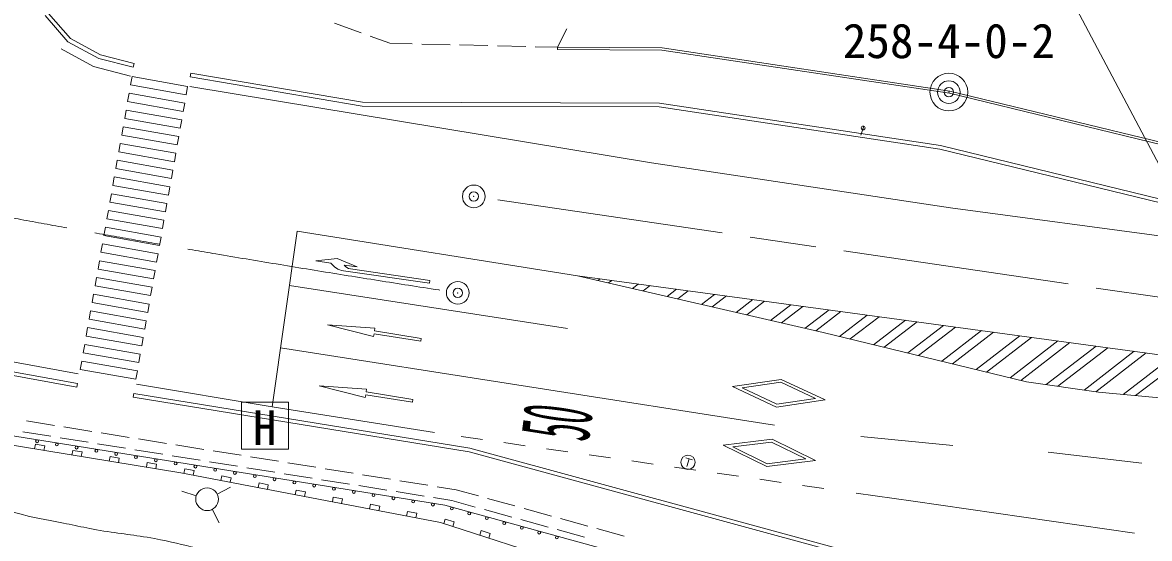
# Model space of a CAD drawing. Units: millimetres at full size, sheet at 1:1000; details may follow other scales. Extents: x 40000 to 680000, y 20000 to 380000.
# Drawn here: x 236267 to 295882, y 264526 to 291840 of the extents above; entities that cross this region are included whole.
import ezdxf
from ezdxf.enums import TextEntityAlignment as Align

# ---------------------------------------------------------------- set-up
doc = ezdxf.new("R2010")
doc.units = ezdxf.units.MM
doc.header["$LTSCALE"] = 1000
doc.header["$PDMODE"] = 32
doc.header["$PDSIZE"] = 500
doc.linetypes.add('CHAIN', pattern=[18.5, 12, -1.5, 3.5, -1.5])
for name, color, linetype, lineweight in [('M-BGD', 7, 'Continuous', 13), ('M-BGD-EXST', 7, 'Continuous', 13), ('M-BMK', 2, 'CHAIN', 13), ('M-BMK-SRVR', 3, 'Continuous', 13), ('M-STR-STRC', 7, 'Continuous', 13)]:
    doc.layers.add(name, color=color, linetype=linetype, lineweight=lineweight)
doc.styles.add('ＭＳ ゴシック', font='')
doc.styles.get('ＭＳ ゴシック').set_extended_font_data('MS Gothic')

msp = doc.modelspace()

# ---------------------------------------------------------------- linework, layer by layer
at = {"layer": 'M-BGD'}
for p, q in [((238669, 290826), (237471, 292206)), ((238796, 290985), (237644, 292311)), ((252768, 291802), (254178, 291290)), ((240383, 290127), (238796, 290985)), ((254648, 291119), (255694, 290739)), ((265067, 291512), (264575, 290531)), ((238307, 290451), (240029, 289506)), ((240309, 289939), (238669, 290826)), ((255694, 290739), (256886, 290711)), ((257386, 290699), (258885, 290664)), ((259385, 290652), (260885, 290617)), ((261385, 290606), (262884, 290570)), ((263384, 290559), (264575, 290531)), ((264575, 290531), (270096, 290499)), ((264575, 290411), (264575, 290531)), ((264575, 290411), (270086, 290379)), ((270086, 290379), (285299, 288092)), ((270096, 290499), (285322, 288210)), ((242114, 289479), (240309, 289939)), ((242164, 289673), (240383, 290127)), ((240029, 289506), (241982, 289003)), ((242114, 289479), (242164, 289673)), ((245132, 288968), (245166, 289165)), ((254254, 287617), (245166, 289165)), ((242061, 288980), (241983, 288537)), ((241983, 288537), (244924, 288017)), ((245002, 288460), (242061, 288980)), ((254237, 287417), (245132, 288968)), ((241905, 288093), (241826, 287650)), ((241905, 288093), (244846, 287574)), ((244924, 288017), (245002, 288460)), ((245110, 288460), (269543, 284406)), ((285299, 288092), (299060, 284749)), ((285322, 288210), (299089, 284866)), ((241826, 287650), (244768, 287131)), ((244768, 287131), (244846, 287574)), ((269946, 287374), (254237, 287417)), ((269961, 287574), (254254, 287617)), ((284787, 285127), (269946, 287374)), ((284826, 285324), (269961, 287574)), ((241748, 287207), (241670, 286764)), ((241670, 286764), (244611, 286244)), ((241748, 287207), (244689, 286687)), ((241591, 286321), (241513, 285878)), ((241591, 286321), (244533, 285801)), ((244611, 286244), (244689, 286687)), ((280618, 285875), (280769, 286351)), ((241513, 285878), (244454, 285358)), ((244454, 285358), (244533, 285801)), ((241435, 285435), (241357, 284991)), ((241357, 284991), (244298, 284472)), ((241435, 285435), (244376, 284915)), ((298298, 281838), (284787, 285127)), ((298345, 282033), (284826, 285324)), ((241278, 284548), (241200, 284105)), ((241278, 284548), (244219, 284029)), ((244298, 284472), (244376, 284915)), ((269543, 284406), (285350, 282025)), ((241200, 284105), (244141, 283586)), ((244141, 283586), (244219, 284029)), ((241122, 283662), (241043, 283219)), ((241043, 283219), (243985, 282699)), ((241122, 283662), (244063, 283142)), ((240965, 282776), (240887, 282333)), ((240965, 282776), (243906, 282256)), ((243985, 282699), (244063, 283142)), ((240887, 282333), (243828, 281813)), ((243828, 281813), (243906, 282256)), ((285350, 282025), (298249, 280304)), ((240808, 281890), (240730, 281446)), ((240730, 281446), (243671, 280927)), ((240808, 281890), (243750, 281370)), ((240652, 281003), (240574, 280560)), ((240652, 281003), (243593, 280484)), ((243671, 280927), (243750, 281370)), ((250794, 280797), (249479, 271495)), ((265627, 278431), (250794, 280797)), ((240574, 280560), (243515, 280040)), ((243515, 280040), (243593, 280484)), ((240495, 280117), (240417, 279674)), ((240417, 279674), (243358, 279154)), ((240495, 280117), (243436, 279597)), ((243358, 279154), (243436, 279597)), ((240339, 279231), (240260, 278788)), ((240339, 279231), (243280, 278711)), ((252916, 279355), (251784, 279216)), ((251784, 279216), (252576, 279101)), ((253961, 278900), (252916, 279355)), ((253961, 278900), (253282, 278999)), ((240260, 278788), (243201, 278268)), ((243201, 278268), (243280, 278711)), ((253239, 278702), (257798, 278040)), ((253614, 278799), (257819, 278188)), ((240182, 278344), (240104, 277901)), ((240104, 277901), (243045, 277382)), ((240182, 278344), (243123, 277825)), ((243045, 277382), (243123, 277825)), ((250387, 277922), (265092, 275633)), ((257819, 278188), (257798, 278040)), ((240025, 277458), (239947, 277015)), ((240025, 277458), (242967, 276938)), ((239947, 277015), (242888, 276495)), ((242888, 276495), (242967, 276938)), ((239869, 276572), (239790, 276129)), ((239790, 276129), (242732, 275609)), ((239869, 276572), (242810, 276052)), ((242732, 275609), (242810, 276052)), ((239712, 275686), (239634, 275243)), ((239712, 275686), (242653, 275166)), ((254910, 275662), (252406, 275839)), ((252406, 275839), (254838, 275218)), ((254886, 275514), (254910, 275662)), ((254886, 275514), (257354, 275115)), ((239634, 275243), (242575, 274723)), ((242575, 274723), (242653, 275166)), ((254838, 275218), (254862, 275366)), ((254862, 275366), (257330, 274967)), ((257330, 274967), (257354, 275115)), ((239556, 274799), (239477, 274356)), ((239477, 274356), (242418, 273837)), ((239556, 274799), (242497, 274280)), ((242418, 273837), (242497, 274280)), ((249921, 274626), (276051, 270530)), ((239178, 272731), (233781, 273706)), ((239212, 273238), (233863, 274216)), ((239399, 273913), (239322, 273480)), ((239399, 273913), (242340, 273393)), ((239143, 272534), (233744, 273509)), ((239322, 273480), (242264, 272960)), ((242264, 272960), (242340, 273393)), ((239143, 272534), (239178, 272731)), ((249479, 271495), (242304, 272697)), ((254468, 272432), (251964, 272607)), ((251964, 272607), (254397, 271988)), ((273822, 272576), (276401, 272948)), ((273822, 272576), (276401, 272948)), ((273822, 272576), (276146, 271486)), ((273822, 272576), (276146, 271486)), ((276378, 272793), (274339, 272499)), ((274339, 272499), (276169, 271640)), ((278208, 271935), (276378, 272793)), ((278726, 271858), (276401, 272948)), ((278726, 271858), (276401, 272948)), ((242151, 272202), (242119, 272004)), ((259891, 269117), (242119, 272004)), ((259933, 269312), (242151, 272202)), ((254397, 271988), (254420, 272136)), ((254420, 272136), (256889, 271740)), ((254444, 272284), (254468, 272432)), ((254444, 272284), (256913, 271888)), ((256889, 271740), (256913, 271888)), ((276146, 271486), (278726, 271858)), ((276146, 271486), (278726, 271858)), ((276169, 271640), (278208, 271935)), ((247844, 271747), (250344, 271747)), ((247844, 269247), (247844, 271747)), ((258066, 270144), (249479, 271495)), ((250344, 269247), (250344, 271747)), ((236473, 270749), (237954, 270511)), ((234555, 270142), (258607, 266292)), ((236279, 270172), (237760, 269935)), ((238448, 270432), (239929, 270195)), ((240423, 270116), (241904, 269878)), ((244636, 267999), (234398, 269679)), ((236906, 269268), (236947, 269514)), ((236947, 269514), (237440, 269433)), ((238254, 269855), (239735, 269618)), ((240229, 269539), (241710, 269301)), ((242397, 269799), (243878, 269562)), ((244372, 269482), (245853, 269245)), ((260603, 269761), (259475, 269923)), ((262860, 269437), (261732, 269599)), ((273329, 269459), (275915, 269786)), ((273329, 269459), (275915, 269786)), ((275889, 269631), (273845, 269373)), ((277704, 268741), (275889, 269631)), ((278219, 268655), (275915, 269786)), ((278219, 268655), (275915, 269786)), ((280611, 269925), (285482, 269456)), ((237440, 269433), (237400, 269187)), ((238880, 268944), (238920, 269191)), ((238920, 269191), (239414, 269110)), ((239414, 269110), (239373, 268863)), ((240853, 268620), (240894, 268867)), ((240894, 268867), (241387, 268786)), ((242204, 269222), (243685, 268985)), ((244178, 268906), (245660, 268668)), ((246347, 269166), (247828, 268928)), ((247844, 269247), (250344, 269247)), ((279884, 263656), (259891, 269117)), ((279924, 263853), (259933, 269312)), ((265117, 269114), (263988, 269276)), ((267374, 268790), (266245, 268952)), ((273329, 269459), (275634, 268328)), ((273329, 269459), (275634, 268328)), ((273845, 269373), (275659, 268482)), ((290526, 269097), (295474, 268521)), ((241387, 268786), (241347, 268539)), ((242827, 268296), (242868, 268543)), ((242868, 268543), (243361, 268462)), ((243361, 268462), (243320, 268215)), ((246153, 268589), (247634, 268352)), ((248128, 268273), (249609, 268035)), ((248322, 268849), (249803, 268612)), ((250297, 268533), (251778, 268295)), ((269631, 268466), (268502, 268628)), ((271888, 268142), (270759, 268304)), ((275634, 268328), (278219, 268655)), ((275634, 268328), (278219, 268655)), ((275659, 268482), (277704, 268741)), ((258371, 265374), (244636, 267999)), ((244800, 267968), (244847, 268214)), ((244847, 268214), (245338, 268120)), ((245338, 268120), (245291, 267874)), ((246764, 267593), (246811, 267838)), ((246811, 267838), (247302, 267744)), ((247302, 267744), (247255, 267499)), ((250103, 267956), (251584, 267719)), ((252271, 268216), (253752, 267979)), ((254246, 267899), (255727, 267662)), ((274144, 267819), (273016, 267980)), ((246562, 266879), (247273, 267247)), ((248729, 267217), (248776, 267463)), ((248776, 267463), (249267, 267369)), ((249267, 267369), (249220, 267123)), ((250693, 266842), (250740, 267087)), ((250740, 267087), (251231, 266993)), ((252078, 267639), (253559, 267402)), ((254052, 267323), (255534, 267085)), ((256221, 267583), (257702, 267345)), ((258196, 267266), (259199, 267105)), ((259199, 267105), (260388, 266778)), ((276401, 267495), (275273, 267657)), ((278658, 267171), (277530, 267333)), ((245458, 266784), (244695, 267026)), ((251231, 266993), (251184, 266748)), ((252658, 266466), (252705, 266712)), ((252705, 266712), (253196, 266618)), ((253196, 266618), (253149, 266372)), ((256027, 267006), (257508, 266769)), ((258002, 266690), (258982, 266533)), ((258982, 266533), (260218, 266192)), ((260870, 266645), (262316, 266247)), ((283387, 266493), (280369, 266926)), ((295087, 264815), (283387, 266493)), ((246306, 266070), (246674, 265360)), ((254622, 266091), (254669, 266336)), ((254669, 266336), (255160, 266243)), ((255160, 266243), (255113, 265997)), ((256587, 265715), (256634, 265961)), ((256634, 265961), (257125, 265867)), ((258607, 266292), (259248, 266113)), ((260700, 266059), (262146, 265661)), ((262798, 266114), (264245, 265715)), ((257125, 265867), (257078, 265622)), ((258371, 265374), (275867, 259732)), ((258624, 265556), (258547, 265318)), ((259099, 265402), (258624, 265556)), ((259023, 265164), (259099, 265402)), ((262628, 265528), (264074, 265130)), ((264727, 265582), (266173, 265184)), ((260527, 264942), (260450, 264704)), ((261003, 264788), (260527, 264942)), ((260926, 264550), (261003, 264788)), ((264556, 264997), (266002, 264598)), ((266655, 265051), (268101, 264653))]:
    msp.add_line(p, q, dxfattribs=at)
for points in [[(278208, 271935), (276378, 272793), (274339, 272499), (276169, 271640)], [(277704, 268741), (275889, 269631), (273845, 269373), (275659, 268482)]]:
    msp.add_lwpolyline(points, close=True, dxfattribs=at)
msp.add_lwpolyline([(294424, 258466), (279227, 260604), (259248, 266113)], dxfattribs=at)
for centre, radius in [((280739, 286256), 100), ((237033, 269670), 75), ((238080, 269502), 75), ((239127, 269334), 75), ((240175, 269167), 75), ((241222, 268999), 75), ((242269, 268831), 75), ((243316, 268664), 75), ((244364, 268496), 75), ((245411, 268328), 75), ((246458, 268161), 75), ((247506, 267993), 75), ((248553, 267825), 75), ((249600, 267658), 75), ((246030, 266603), 600), ((250648, 267490), 75), ((251695, 267323), 75), ((252742, 267155), 75), ((253790, 266987), 75), ((254837, 266820), 75), ((255884, 266652), 75), ((256932, 266484), 75), ((257979, 266317), 75), ((258974, 266111), 75), ((259900, 265856), 75), ((260826, 265600), 75), ((261753, 265345), 75), ((262679, 265089), 75), ((263605, 264834), 75), ((264531, 264579), 75)]:
    msp.add_circle(centre, radius, dxfattribs=at)
for centre, radius, end in [((253383, 279691), 1000, 261.73529), ((253686, 279294), 500, 261.73527)]:
    msp.add_arc(centre, radius, 216.16228, end, dxfattribs=at)
msp.add_open_spline([(227600, 266246), (228579, 266572), (228993, 266601), (229904, 266729), (232966, 267158), (234674, 266002), (237720, 265474), (238759, 265294), (239329, 265132), (240368, 264955), (241493, 264762), (242135, 264730), (243256, 264518), (244969, 264194), (245896, 263856), (247607, 263521), (249103, 263230), (249942, 263064), (251450, 262846), (254008, 262478), (255453, 262371), (258024, 262109), (261015, 261805), (262697, 261704), (265689, 261403), (267155, 261255), (267970, 261112), (269438, 260987), (270996, 260855), (271518, 260836), (273435, 260761)], degree=3, knots=[0, 0, 0, 0, 1, 1, 1, 2, 2, 2, 3, 3, 3, 4, 4, 4, 5, 5, 5, 6, 6, 6, 7, 7, 7, 8, 8, 8, 9, 9, 9, 10, 10, 10, 10], dxfattribs=at)
at = {"layer": 'M-BGD-EXST'}
for p, q in [((271348, 268794), (271705, 268681)), ((271527, 268738), (271402, 268344))]:
    msp.add_line(p, q, dxfattribs=at)
msp.add_circle((271470, 268559), 375, dxfattribs=at)
at = {"layer": 'M-BMK'}
msp.add_line((309885, 275308), (260138, 282635), dxfattribs=at)
for start, end in [(258.93638, 260.36877), (260.36877, 261.29713)]:
    msp.add_arc((380339, 1068316), 800000, start, end, dxfattribs=at)
at = {"layer": 'M-BMK-SRVR'}
for centre, radius in [((285271, 288156), 1000), ((285271, 288156), 600), ((260138, 282635), 600), ((259291, 277527), 600)]:
    msp.add_circle(centre, radius, dxfattribs=at)
for p in [(285271, 288156), (260138, 282635), (259291, 277527)]:
    msp.add_point(p, dxfattribs=at)
at = {"layer": 'M-STR-STRC'}
for p, q in [((301659, 274337), (270098, 334015)), ((313800, 271895), (265627, 278431)), ((265627, 278431), (278624, 275431)), ((266819, 278269), (266706, 278182)), ((267445, 278184), (267273, 278051)), ((268838, 277995), (268533, 277760)), ((269464, 277910), (269100, 277629)), ((270856, 277721), (270360, 277338)), ((271483, 277636), (270927, 277207)), ((272875, 277448), (272187, 276917)), ((273501, 277363), (272754, 276786)), ((274893, 277174), (274014, 276495)), ((275520, 277089), (274581, 276364)), ((276912, 276900), (275841, 276073)), ((277538, 276815), (276408, 275942)), ((278931, 276626), (277668, 275651)), ((279557, 276541), (278235, 275520)), ((280949, 276352), (279485, 275222)), ((281576, 276267), (280045, 275086)), ((282968, 276078), (281290, 274784)), ((278624, 275431), (289371, 272824)), ((283594, 275993), (281851, 274648)), ((284986, 275804), (283096, 274346)), ((285613, 275719), (283657, 274210)), ((287005, 275530), (284902, 273908)), ((287631, 275445), (285463, 273772)), ((289024, 275257), (286708, 273470)), ((289650, 275172), (287269, 273334)), ((291042, 274983), (288514, 273032)), ((291669, 274898), (289075, 272896)), ((293061, 274709), (290422, 272672)), ((293687, 274624), (291042, 272583)), ((295079, 274435), (292421, 272384)), ((295706, 274350), (293042, 272294)), ((297098, 274161), (294492, 272150)), ((297724, 274076), (295149, 272089)), ((289371, 272824), (293190, 272273)), ((293190, 272273), (312200, 270486))]:
    msp.add_line(p, q, dxfattribs=at)

# ---------------------------------------------------------------- texts
at = {"layer": 'M-BGD', "style": 'ＭＳ ゴシック'}
msp.add_text('H', height=1833, dxfattribs=at).set_placement((249083, 270394), align=Align.MIDDLE_CENTER)
at = {"layer": 'M-BGD', "style": 'ＭＳ ゴシック', "width": 0.35}
msp.add_text('50', height=3666, rotation=82.502, dxfattribs=at).set_placement((264497, 270695), align=Align.MIDDLE_CENTER)
at = {"layer": 'M-BMK-SRVR', "style": 'ＭＳ ゴシック'}
msp.add_text('258-4-0-2', height=1833, dxfattribs=at).set_placement((285271, 289406), align=Align.BOTTOM_CENTER)

doc.saveas('drawing.dxf')
